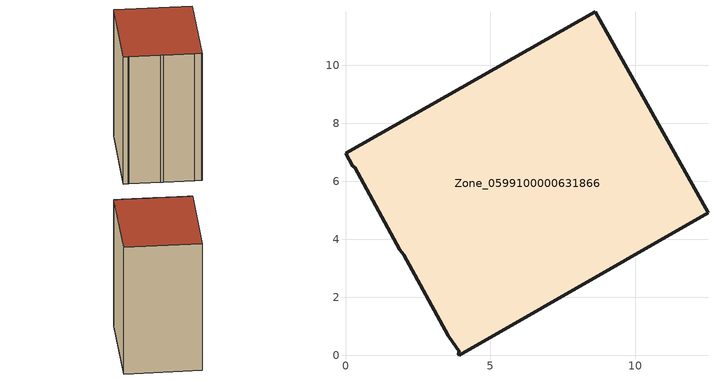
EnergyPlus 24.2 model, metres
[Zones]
Zone_0599100000631866
 floor ground (C_G): 1.87,3.64 0.32,6.48 0.25,6.52 0,6.97 8.61,11.84 12.5,4.92 3.92,0 3.88,0.06 3.94,0.1 3.54,0.66 2.02,3.46 z1.05
 wall outside (C_F): 3.92,0 12.5,4.92 8.61,11.84 0,6.97 0.25,6.52 0.32,6.48 1.87,3.64 2.02,3.46 3.54,0.66 3.94,0.1 3.88,0.06 3.92,0 z1.05:15.64
 roof outside (C_R): 0.32,6.48 1.87,3.64 2.02,3.46 3.54,0.66 3.94,0.1 3.88,0.06 3.92,0 12.5,4.92 8.61,11.84 0,6.97 0.25,6.52 z15.64
[BUILDING]
Pand.0599100000631866: North Axis=0; Terrain=City; Loads Convergence Tolerance Value=0.04; Temperature Convergence Tolerance Value=0.4; Solar Distribution=FullExterior; Maximum Number of Warmup Days=25; Minimum Number of Warmup Days=1
[Site:Location]
Rotterdam.The.Hague.AP_ZH_NLD Design_Conditions: Latitude=51.96; Longitude=4.45; Time Zone=1; Elevation=-4.5
[SITE:GROUNDTEMPERATURE:BUILDINGSURFACE]
18, 18, 18, 18, 18, 18, 18, 18, 18, 18, 18, 18
[MATERIAL] Thermal Absorptance=0.9; Solar Absorptance=0.7; Visible Absorptance=0.7
Name | Roughness | Thickness | Conductivity | Density | Specific Heat
G.TI.1946 | MediumSmooth | 0.15 | 1 | 540 | 1210
F.TI.1946 | Rough | 0.3 | 0.857143 | 1920 | 840
R.TI.1946 | MediumRough | 0.2 | 0.1 | 1500 | 1000
[CONSTRUCTION]
C_G: G.TI.1946
C_F: F.TI.1946
C_R: R.TI.1946
[ZONE]
Zone_0599100000631866: Type=1; Multiplier=1; Ceiling Height=Autocalculate; Volume=Autocalculate; Floor Area=autocalculate; Part of Total Floor Area=Yes
[ZONEINFILTRATION:DESIGNFLOWRATE]
Infil_Zone_0599100000631866: Zone or ZoneList or Space or SpaceList=Zone_0599100000631866; Schedule=AlwaysOn; Design Flow Rate Calculation Method=Flow/Area; Flow Rate per Floor Area=0.003; Constant Term Coefficient=1; Temperature Term Coefficient=0; Velocity Term Coefficient=0; Velocity Squared Term Coefficient=0
[HVACTEMPLATE:ZONE:IDEALLOADSAIRSYSTEM]
Zone_0599100000631866: Maximum Heating Supply Air Temperature=50; Minimum Cooling Supply Air Temperature=13; Maximum Heating Supply Air Humidity Ratio=0.0156; Minimum Cooling Supply Air Humidity Ratio=0.0077; Heating Limit=NoLimit; Cooling Limit=NoLimit; Dehumidification Control Type=ConstantSensibleHeatRatio; Cooling Sensible Heat Ratio=0.7; Dehumidification Setpoint=60; Humidification Control Type=None; Humidification Setpoint=30; Outdoor Air Method=None; Outdoor Air Flow Rate per Person=0.00944; Outdoor Air Flow Rate per Zone Floor Area=0; Outdoor Air Flow Rate per Zone=0; Demand Controlled Ventilation Type=None; Outdoor Air Economizer Type=NoEconomizer; Heat Recovery Type=None; Sensible Heat Recovery Effectiveness=0.7; Latent Heat Recovery Effectiveness=0.65
[ZONECONTROL:THERMOSTAT]
ThermostatControl_Zone_0599100000631866: Zone or ZoneList=Zone_0599100000631866; Control Type Schedule=DualSetpointControlType; Control 1=Thermostat_Zone_0599100000631866; Temperature Difference Between Cutout And Setpoint=0
[THERMOSTATSETPOINT:DUALSETPOINT]
Thermostat_Zone_0599100000631866: Heating Setpoint Temperature Schedule=HeatingSetpoint_Zone_0599100000631866; Cooling Setpoint Temperature Schedule=CoolingSetpoint_Zone_0599100000631866
[SCHEDULE:COMPACT]
HeatingSetpoint_Zone_0599100000631866: Through: 12/31, For: AllDays, Until: 24:00, 21
CoolingSetpoint_Zone_0599100000631866: Through: 12/31, For: AllDays, Until: 24:00, 24
DualSetpointControlType: Through: 12/31, For: AllDays, Until: 24:00, 4
AlwaysOn: Through: 12/31, For: AllDays, Until: 24:00, 1
